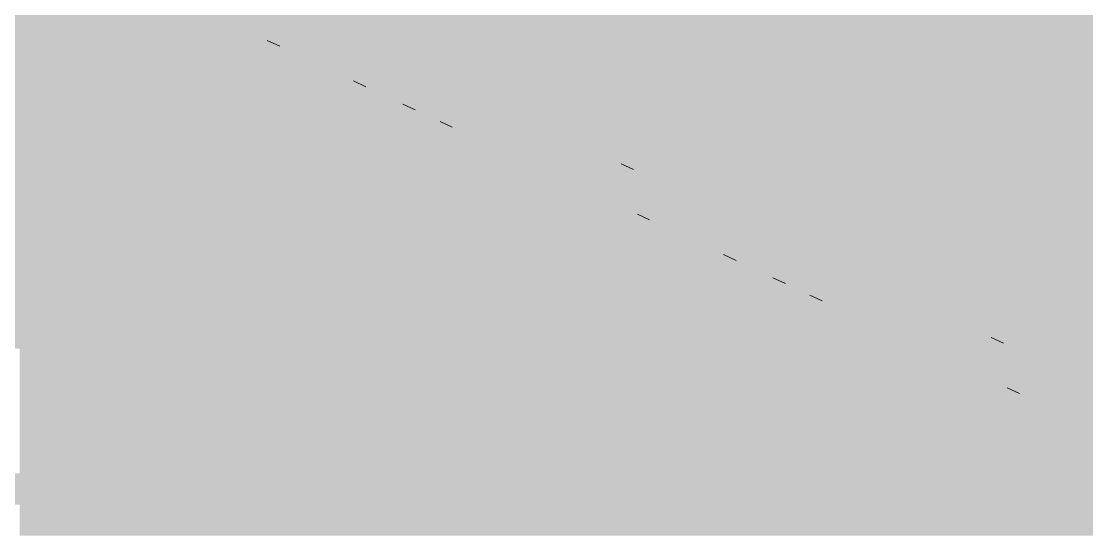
# Model space of a CAD drawing. Header units: millimetres. Extents: x 5 to 1315, y 5 to 292.
# Drawn here: x 1201.577 to 1204.871, y 95.928 to 97.509 of the extents above; entities that cross this region are included whole.
import ezdxf

# ---------------------------------------------------------------- set-up
doc = ezdxf.new("R2010")
doc.units = ezdxf.units.MM
doc.layers.add('EXISTING', color=7, linetype='Continuous')
doc.layers.add('IMAGES', color=7, linetype='Continuous')

# ---------------------------------------------------------------- blocks, each defined once
blk = doc.blocks.new('SHEET_03')
at = {"layer": 'EXISTING', "color": 250, "lineweight": 9}
for p, q in [((302.3378, 97.4493), (302.376, 97.4314)), ((302.6047, 97.324), (302.6428, 97.3061)), ((302.7572, 97.2524), (302.7953, 97.2345)), ((302.8716, 97.1987), (302.9097, 97.1808)), ((303.4696, 97.0499), (303.4315, 97.0678)), ((303.4816, 96.9124), (303.5197, 96.8945)), ((303.7484, 96.7871), (303.7866, 96.7692)), ((303.9009, 96.7155), (303.9391, 96.6976)), ((304.0153, 96.6618), (304.0534, 96.6439)), ((304.6133, 96.513), (304.5752, 96.5309)), ((304.6253, 96.3754), (304.6634, 96.3575))]:
    blk.add_line(p, q, dxfattribs=at)
at = {"layer": 'IMAGES', "color": 7}
for points in [[(299.3564, 97.4603), (301.6691, 97.4603), (299.3564, 97.5567), (301.6691, 97.5567)], [(301.6691, 97.4603), (301.8618, 97.4603), (301.6691, 97.5567), (301.8618, 97.5567)], [(301.8618, 97.4603), (301.9582, 97.4603), (301.8618, 97.5567), (301.9582, 97.5567)], [(301.9582, 97.4603), (302.1509, 97.4603), (301.9582, 97.5567), (302.1509, 97.5567)], [(302.1509, 97.4603), (302.44, 97.4603), (302.1509, 97.5567), (302.44, 97.5567)], [(302.44, 97.4603), (302.5364, 97.4603), (302.44, 97.5567), (302.5364, 97.5567)], [(302.5364, 97.4603), (302.6327, 97.4603), (302.5364, 97.5567), (302.6327, 97.5567)], [(302.6327, 97.4603), (302.8255, 97.4603), (302.6327, 97.5567), (302.8255, 97.5567)], [(302.8255, 97.4603), (302.9218, 97.4603), (302.8255, 97.5567), (302.9218, 97.5567)], [(302.9218, 97.4603), (308.6073, 97.4603), (302.9218, 97.5567), (308.6073, 97.5567)], [(299.4527, 97.3639), (301.8618, 97.3639), (299.4527, 97.4603), (301.8618, 97.4603)], [(301.8618, 97.3639), (301.9582, 97.3639), (301.8618, 97.4603), (301.9582, 97.4603)], [(301.9582, 97.3639), (302.1509, 97.3639), (301.9582, 97.4603), (302.1509, 97.4603)], [(302.1509, 97.3639), (302.2473, 97.3639), (302.1509, 97.4603), (302.2473, 97.4603)], [(302.2473, 97.3639), (302.3436, 97.3639), (302.2473, 97.4603), (302.3436, 97.4603)], [(302.3436, 97.3639), (302.6327, 97.3639), (302.3436, 97.4603), (302.6327, 97.4603)], [(302.6327, 97.3639), (302.8255, 97.3639), (302.6327, 97.4603), (302.8255, 97.4603)], [(302.8255, 97.3639), (302.9218, 97.3639), (302.8255, 97.4603), (302.9218, 97.4603)], [(302.9218, 97.3639), (303.0182, 97.3639), (302.9218, 97.4603), (303.0182, 97.4603)], [(303.0182, 97.3639), (303.1145, 97.3639), (303.0182, 97.4603), (303.1145, 97.4603)], [(303.1145, 97.3639), (308.8964, 97.3639), (303.1145, 97.4603), (308.8964, 97.4603)], [(299.4527, 97.2675), (302.1509, 97.2675), (299.4527, 97.3639), (302.1509, 97.3639)], [(302.1509, 97.2675), (302.2473, 97.2675), (302.1509, 97.3639), (302.2473, 97.3639)], [(302.2473, 97.2675), (302.3436, 97.2675), (302.2473, 97.3639), (302.3436, 97.3639)], [(302.3436, 97.2675), (302.44, 97.2675), (302.3436, 97.3639), (302.44, 97.3639)], [(302.44, 97.2675), (302.5364, 97.2675), (302.44, 97.3639), (302.5364, 97.3639)], [(302.5364, 97.2675), (302.6327, 97.2675), (302.5364, 97.3639), (302.6327, 97.3639)], [(302.6327, 97.2675), (302.8255, 97.2675), (302.6327, 97.3639), (302.8255, 97.3639)], [(302.8255, 97.2675), (302.9218, 97.2675), (302.8255, 97.3639), (302.9218, 97.3639)], [(302.9218, 97.2675), (303.0182, 97.2675), (302.9218, 97.3639), (303.0182, 97.3639)], [(303.0182, 97.2675), (303.3073, 97.2675), (303.0182, 97.3639), (303.3073, 97.3639)], [(303.3073, 97.2675), (309.2818, 97.2675), (303.3073, 97.3639), (309.2818, 97.3639)], [(300.2236, 97.1711), (302.2473, 97.1711), (300.2236, 97.2675), (302.2473, 97.2675)], [(302.2473, 97.1711), (302.3436, 97.1711), (302.2473, 97.2675), (302.3436, 97.2675)], [(302.3436, 97.1711), (302.5364, 97.1711), (302.3436, 97.2675), (302.5364, 97.2675)], [(302.5364, 97.1711), (302.6327, 97.1711), (302.5364, 97.2675), (302.6327, 97.2675)], [(302.6327, 97.1711), (302.7291, 97.1711), (302.6327, 97.2675), (302.7291, 97.2675)], [(302.7291, 97.1711), (303.0182, 97.1711), (302.7291, 97.2675), (303.0182, 97.2675)], [(303.0182, 97.1711), (303.1145, 97.1711), (303.0182, 97.2675), (303.1145, 97.2675)], [(303.1145, 97.1711), (303.2109, 97.1711), (303.1145, 97.2675), (303.2109, 97.2675)], [(303.2109, 97.1711), (303.3073, 97.1711), (303.2109, 97.2675), (303.3073, 97.2675)], [(303.3073, 97.1711), (303.4036, 97.1711), (303.3073, 97.2675), (303.4036, 97.2675)], [(303.4036, 97.1711), (303.5, 97.1711), (303.4036, 97.2675), (303.5, 97.2675)], [(303.5, 97.1711), (309.2818, 97.1711), (303.5, 97.2675), (309.2818, 97.2675)], [(300.32, 97.0747), (302.5364, 97.0747), (300.32, 97.1711), (302.5364, 97.1711)], [(302.5364, 97.0747), (302.6327, 97.0747), (302.5364, 97.1711), (302.6327, 97.1711)], [(302.6327, 97.0747), (302.7291, 97.0747), (302.6327, 97.1711), (302.7291, 97.1711)], [(302.7291, 97.0747), (302.8255, 97.0747), (302.7291, 97.1711), (302.8255, 97.1711)], [(302.8255, 97.0747), (302.9218, 97.0747), (302.8255, 97.1711), (302.9218, 97.1711)], [(302.9218, 97.0747), (303.0182, 97.0747), (302.9218, 97.1711), (303.0182, 97.1711)], [(303.0182, 97.0747), (303.2109, 97.0747), (303.0182, 97.1711), (303.2109, 97.1711)], [(303.2109, 97.0747), (303.3073, 97.0747), (303.2109, 97.1711), (303.3073, 97.1711)], [(303.3073, 97.0747), (303.4036, 97.0747), (303.3073, 97.1711), (303.4036, 97.1711)], [(303.4036, 97.0747), (303.5, 97.0747), (303.4036, 97.1711), (303.5, 97.1711)], [(303.5, 97.0747), (303.6927, 97.0747), (303.5, 97.1711), (303.6927, 97.1711)], [(303.6927, 97.0747), (309.9564, 97.0747), (303.6927, 97.1711), (309.9564, 97.1711)], [(300.32, 96.9783), (302.6327, 96.9783), (300.32, 97.0747), (302.6327, 97.0747)], [(302.6327, 96.9783), (302.7291, 96.9783), (302.6327, 97.0747), (302.7291, 97.0747)], [(302.7291, 96.9783), (302.8255, 96.9783), (302.7291, 97.0747), (302.8255, 97.0747)], [(302.8255, 96.9783), (302.9218, 96.9783), (302.8255, 97.0747), (302.9218, 97.0747)], [(302.9218, 96.9783), (303.0182, 96.9783), (302.9218, 97.0747), (303.0182, 97.0747)], [(303.0182, 96.9783), (303.1145, 96.9783), (303.0182, 97.0747), (303.1145, 97.0747)], [(303.1145, 96.9783), (303.5, 96.9783), (303.1145, 97.0747), (303.5, 97.0747)], [(303.5, 96.9783), (303.5964, 96.9783), (303.5, 97.0747), (303.5964, 97.0747)], [(303.5964, 96.9783), (303.6927, 96.9783), (303.5964, 97.0747), (303.6927, 97.0747)], [(303.6927, 96.9783), (303.7891, 96.9783), (303.6927, 97.0747), (303.7891, 97.0747)], [(303.7891, 96.9783), (303.9818, 96.9783), (303.7891, 97.0747), (303.9818, 97.0747)], [(303.9818, 96.9783), (309.86, 96.9783), (303.9818, 97.0747), (309.86, 97.0747)], [(300.7055, 96.8819), (303.0182, 96.8819), (300.7055, 96.9783), (303.0182, 96.9783)], [(303.0182, 96.8819), (303.1145, 96.8819), (303.0182, 96.9783), (303.1145, 96.9783)], [(303.1145, 96.8819), (303.3073, 96.8819), (303.1145, 96.9783), (303.3073, 96.9783)], [(303.3073, 96.8819), (303.4036, 96.8819), (303.3073, 96.9783), (303.4036, 96.9783)], [(303.4036, 96.8819), (303.5964, 96.8819), (303.4036, 96.9783), (303.5964, 96.9783)], [(303.5964, 96.8819), (303.6927, 96.8819), (303.5964, 96.9783), (303.6927, 96.9783)], [(303.6927, 96.8819), (303.7891, 96.8819), (303.6927, 96.9783), (303.7891, 96.9783)], [(303.7891, 96.8819), (303.9818, 96.8819), (303.7891, 96.9783), (303.9818, 96.9783)], [(303.9818, 96.8819), (304.1745, 96.8819), (303.9818, 96.9783), (304.1745, 96.9783)], [(304.1745, 96.8819), (309.9564, 96.8819), (304.1745, 96.9783), (309.9564, 96.9783)], [(300.7055, 96.7855), (303.1145, 96.7855), (300.7055, 96.8819), (303.1145, 96.8819)], [(303.1145, 96.7855), (303.3073, 96.7855), (303.1145, 96.8819), (303.3073, 96.8819)], [(303.3073, 96.7855), (303.4036, 96.7855), (303.3073, 96.8819), (303.4036, 96.8819)], [(303.4036, 96.7855), (303.5, 96.7855), (303.4036, 96.8819), (303.5, 96.8819)], [(303.5, 96.7855), (303.5964, 96.7855), (303.5, 96.8819), (303.5964, 96.8819)], [(303.5964, 96.7855), (303.8855, 96.7855), (303.5964, 96.8819), (303.8855, 96.8819)], [(303.8855, 96.7855), (303.9818, 96.7855), (303.8855, 96.8819), (303.9818, 96.8819)], [(303.9818, 96.7855), (304.0782, 96.7855), (303.9818, 96.8819), (304.0782, 96.8819)], [(304.0782, 96.7855), (304.1745, 96.7855), (304.0782, 96.8819), (304.1745, 96.8819)], [(304.1745, 96.7855), (304.2709, 96.7855), (304.1745, 96.8819), (304.2709, 96.8819)], [(304.2709, 96.7855), (310.4382, 96.7855), (304.2709, 96.8819), (310.4382, 96.8819)], [(301.0909, 96.6891), (303.3073, 96.6891), (301.0909, 96.7855), (303.3073, 96.7855)], [(303.3073, 96.6891), (303.4036, 96.6891), (303.3073, 96.7855), (303.4036, 96.7855)], [(303.4036, 96.6891), (303.5, 96.6891), (303.4036, 96.7855), (303.5, 96.7855)], [(303.5, 96.6891), (303.5964, 96.6891), (303.5, 96.7855), (303.5964, 96.7855)], [(303.5964, 96.6891), (303.6927, 96.6891), (303.5964, 96.7855), (303.6927, 96.7855)], [(303.6927, 96.6891), (303.7891, 96.6891), (303.6927, 96.7855), (303.7891, 96.7855)], [(303.7891, 96.6891), (304.0782, 96.6891), (303.7891, 96.7855), (304.0782, 96.7855)], [(304.0782, 96.6891), (304.1745, 96.6891), (304.0782, 96.7855), (304.1745, 96.7855)], [(304.1745, 96.6891), (304.2709, 96.6891), (304.1745, 96.7855), (304.2709, 96.7855)], [(304.2709, 96.6891), (304.56, 96.6891), (304.2709, 96.7855), (304.56, 96.7855)], [(304.56, 96.6891), (310.4382, 96.6891), (304.56, 96.7855), (310.4382, 96.7855)], [(301.2836, 96.5927), (303.5, 96.5927), (301.2836, 96.6891), (303.5, 96.6891)], [(303.5, 96.5927), (303.5964, 96.5927), (303.5, 96.6891), (303.5964, 96.6891)], [(303.5964, 96.5927), (303.6927, 96.5927), (303.5964, 96.6891), (303.6927, 96.6891)], [(303.6927, 96.5927), (303.7891, 96.5927), (303.6927, 96.6891), (303.7891, 96.6891)], [(303.7891, 96.5927), (303.8855, 96.5927), (303.7891, 96.6891), (303.8855, 96.6891)], [(303.8855, 96.5927), (303.9818, 96.5927), (303.8855, 96.6891), (303.9818, 96.6891)], [(303.9818, 96.5927), (304.2709, 96.5927), (303.9818, 96.6891), (304.2709, 96.6891)], [(304.2709, 96.5927), (304.3673, 96.5927), (304.2709, 96.6891), (304.3673, 96.6891)], [(304.3673, 96.5927), (304.4636, 96.5927), (304.3673, 96.6891), (304.4636, 96.6891)], [(304.4636, 96.5927), (304.56, 96.5927), (304.4636, 96.6891), (304.56, 96.6891)], [(304.56, 96.5927), (304.6564, 96.5927), (304.56, 96.6891), (304.6564, 96.6891)], [(304.6564, 96.5927), (310.5345, 96.5927), (304.6564, 96.6891), (310.5345, 96.6891)], [(301.38, 96.4963), (303.6927, 96.4963), (301.38, 96.5927), (303.6927, 96.5927)], [(303.6927, 96.4963), (303.7891, 96.4963), (303.6927, 96.5927), (303.7891, 96.5927)], [(303.7891, 96.4963), (303.9818, 96.4963), (303.7891, 96.5927), (303.9818, 96.5927)], [(303.9818, 96.4963), (304.1745, 96.4963), (303.9818, 96.5927), (304.1745, 96.5927)], [(304.1745, 96.4963), (304.2709, 96.4963), (304.1745, 96.5927), (304.2709, 96.5927)], [(304.2709, 96.4963), (304.4636, 96.4963), (304.2709, 96.5927), (304.4636, 96.5927)], [(304.4636, 96.4963), (304.56, 96.4963), (304.4636, 96.5927), (304.56, 96.5927)], [(304.56, 96.4963), (304.6564, 96.4963), (304.56, 96.5927), (304.6564, 96.5927)], [(304.6564, 96.4963), (304.7527, 96.4963), (304.6564, 96.5927), (304.7527, 96.5927)], [(304.7527, 96.4963), (304.8491, 96.4963), (304.7527, 96.5927), (304.8491, 96.5927)], [(304.8491, 96.4963), (304.9455, 96.4963), (304.8491, 96.5927), (304.9455, 96.5927)], [(301.5727, 96.3999), (301.6691, 96.3999), (301.5727, 96.4963), (301.6691, 96.4963)], [(301.6691, 96.3999), (303.9818, 96.3999), (301.6691, 96.4963), (303.9818, 96.4963)], [(303.9818, 96.3999), (304.1745, 96.3999), (303.9818, 96.4963), (304.1745, 96.4963)], [(304.1745, 96.3999), (304.2709, 96.3999), (304.1745, 96.4963), (304.2709, 96.4963)], [(304.2709, 96.3999), (304.3673, 96.3999), (304.2709, 96.4963), (304.3673, 96.4963)], [(304.3673, 96.3999), (304.4636, 96.3999), (304.3673, 96.4963), (304.4636, 96.4963)], [(304.4636, 96.3999), (304.6564, 96.3999), (304.4636, 96.4963), (304.6564, 96.4963)], [(304.6564, 96.3999), (304.7527, 96.3999), (304.6564, 96.4963), (304.7527, 96.4963)], [(304.7527, 96.3999), (304.8491, 96.3999), (304.7527, 96.4963), (304.8491, 96.4963)], [(304.8491, 96.3999), (304.9455, 96.3999), (304.8491, 96.4963), (304.9455, 96.4963)], [(301.5727, 96.2071), (301.6691, 96.2071), (301.5727, 96.3999), (301.6691, 96.3999)], [(301.6691, 96.3035), (301.8618, 96.3035), (301.6691, 96.3999), (301.8618, 96.3999)], [(301.8618, 96.3035), (304.1745, 96.3035), (301.8618, 96.3999), (304.1745, 96.3999)], [(304.1745, 96.3035), (304.2709, 96.3035), (304.1745, 96.3999), (304.2709, 96.3999)], [(304.2709, 96.3035), (304.3673, 96.3035), (304.2709, 96.3999), (304.3673, 96.3999)], [(304.3673, 96.3035), (304.4636, 96.3035), (304.3673, 96.3999), (304.4636, 96.3999)], [(304.4636, 96.3035), (304.56, 96.3035), (304.4636, 96.3999), (304.56, 96.3999)], [(304.56, 96.3035), (304.6564, 96.3035), (304.56, 96.3999), (304.6564, 96.3999)], [(304.6564, 96.3035), (304.8491, 96.3035), (304.6564, 96.3999), (304.8491, 96.3999)], [(304.8491, 96.3035), (304.9455, 96.3035), (304.8491, 96.3999), (304.9455, 96.3999)], [(301.6691, 96.2071), (301.7655, 96.2071), (301.6691, 96.3035), (301.7655, 96.3035)], [(301.7655, 96.2071), (301.8618, 96.2071), (301.7655, 96.3035), (301.8618, 96.3035)], [(301.8618, 96.2071), (301.9582, 96.2071), (301.8618, 96.3035), (301.9582, 96.3035)], [(301.9582, 96.2071), (304.3673, 96.2071), (301.9582, 96.3035), (304.3673, 96.3035)], [(304.3673, 96.2071), (304.4636, 96.2071), (304.3673, 96.3035), (304.4636, 96.3035)], [(304.4636, 96.2071), (304.56, 96.2071), (304.4636, 96.3035), (304.56, 96.3035)], [(304.56, 96.2071), (304.6564, 96.2071), (304.56, 96.3035), (304.6564, 96.3035)], [(304.6564, 96.2071), (304.7527, 96.2071), (304.6564, 96.3035), (304.7527, 96.3035)], [(304.7527, 96.2071), (305.1382, 96.2071), (304.7527, 96.3035), (305.1382, 96.3035)], [(301.5727, 96.1107), (301.6691, 96.1107), (301.5727, 96.2071), (301.6691, 96.2071)], [(301.6691, 96.1107), (301.8618, 96.1107), (301.6691, 96.2071), (301.8618, 96.2071)], [(301.8618, 96.1107), (304.56, 96.1107), (301.8618, 96.2071), (304.56, 96.2071)], [(304.56, 96.1107), (304.7527, 96.1107), (304.56, 96.2071), (304.7527, 96.2071)], [(304.7527, 96.1107), (304.8491, 96.1107), (304.7527, 96.2071), (304.8491, 96.2071)], [(304.8491, 96.1107), (304.9455, 96.1107), (304.8491, 96.2071), (304.9455, 96.2071)], [(301.4764, 96.0143), (301.6691, 96.0143), (301.4764, 96.1107), (301.6691, 96.1107)], [(301.6691, 96.0143), (302.2473, 96.0143), (301.6691, 96.1107), (302.2473, 96.1107)], [(302.2473, 96.0143), (302.44, 96.0143), (302.2473, 96.1107), (302.44, 96.1107)], [(302.44, 96.0143), (304.7527, 96.0143), (302.44, 96.1107), (304.7527, 96.1107)], [(304.7527, 96.0143), (304.8491, 96.0143), (304.7527, 96.1107), (304.8491, 96.1107)], [(304.8491, 96.0143), (304.9455, 96.0143), (304.8491, 96.1107), (304.9455, 96.1107)], [(301.5727, 95.9179), (301.6691, 95.9179), (301.5727, 96.0143), (301.6691, 96.0143)], [(301.6691, 95.9179), (301.7655, 95.9179), (301.6691, 96.0143), (301.7655, 96.0143)], [(301.7655, 95.9179), (302.1509, 95.9179), (301.7655, 96.0143), (302.1509, 96.0143)], [(302.1509, 95.9179), (302.2473, 95.9179), (302.1509, 96.0143), (302.2473, 96.0143)], [(302.2473, 95.9179), (302.44, 95.9179), (302.2473, 96.0143), (302.44, 96.0143)], [(302.44, 95.9179), (302.5364, 95.9179), (302.44, 96.0143), (302.5364, 96.0143)], [(302.5364, 95.9179), (304.9455, 95.9179), (302.5364, 96.0143), (304.9455, 96.0143)]]:
    blk.add_solid(points, dxfattribs=at)

msp = doc.modelspace()

# ---------------------------------------------------------------- block references
msp.add_blockref('SHEET_03', (900, 0))

doc.saveas('drawing.dxf')
